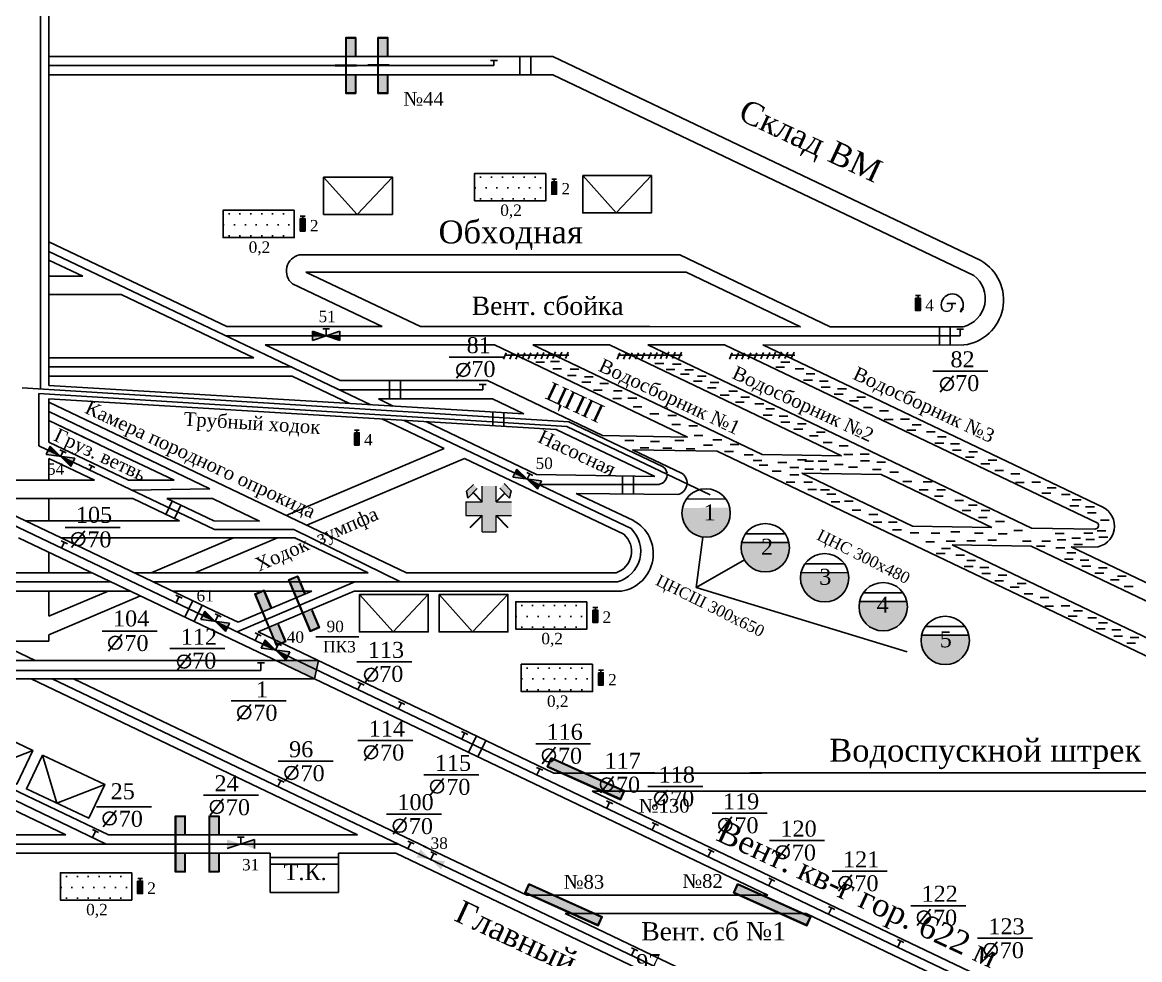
# Model space of a CAD drawing. Header units: millimetres. Extents: x -1215 to 366, y -475 to 396.
# Drawn here: x -432.4 to -187.9, y -257.7 to -52.7 of the extents above; entities that cross this region are included whole.
import ezdxf

# ---------------------------------------------------------------- set-up
doc = ezdxf.new("R2010")
doc.units = ezdxf.units.MM
for name, color, linetype in [('Двери', 7, 'Continuous'), ('Заслоны', 7, 'Continuous'), ('Номера перемычек', 7, 'Continuous'), ('Перемычки', 7, 'Continuous'), ('Пожарные арки', 7, 'Continuous'), ('Пп краны', 1, 'Continuous'), ('Пункты ВГК', 7, 'Continuous'), ('Трубопровод', 1, 'Continuous')]:
    doc.layers.add(name, color=color, linetype=linetype)
doc.styles.get("Standard").update_dxf_attribs({"font": 'TIMES.TTF', "height": 10})

msp = doc.modelspace()

# ---------------------------------------------------------------- hatches: boundary and pattern name
for points in [[(-367.56, -192.29), (-376.85, -192.29), (-368.46, -196.29)], [(-401.26, -232.31), (-401.26, -232.46), (-398.94, -232.46), (-398.94, -232.31)], [(-396.58, -232.46), (-396.58, -232.31), (-398.84, -232.31), (-398.84, -232.46)], [(-393.85, -232.31), (-393.85, -232.46), (-391.53, -232.46), (-391.53, -232.31)], [(-389.17, -232.46), (-389.17, -232.31), (-391.43, -232.31), (-391.43, -232.46)]]:
    msp.add_hatch(color=256).paths.add_polyline_path(points)
at = {"layer": 'Двери'}
h = msp.add_hatch(color=256, dxfattribs=at)
h.paths.add_polyline_path([(-359.41, -60.15), (-359.41, -56.05), (-361.61, -56.05), (-361.61, -60.15), (-361.51, -60.15), (-361.51, -56.15), (-359.51, -56.15), (-359.51, -60.15)])
h.paths.add_polyline_path([(-361.51, -64.15), (-361.51, -60.15), (-361.61, -60.15), (-361.61, -64.15)])
h.paths.add_polyline_path([(-359.41, -68.25), (-359.41, -64.15), (-359.51, -64.15), (-359.51, -68.15), (-361.51, -68.15), (-361.51, -64.15), (-361.61, -64.15), (-361.61, -68.25)])
h = msp.add_hatch(color=3, dxfattribs=at)
h.paths.add_polyline_path([(-359.51, -56.15), (-361.51, -56.15), (-361.51, -60.15), (-359.51, -60.15)])
h.paths.add_polyline_path([(-361.51, -68.15), (-359.51, -68.15), (-359.51, -64.15), (-361.51, -64.15)])
h = msp.add_hatch(color=256, dxfattribs=at)
h.paths.add_polyline_path([(-352.39, -60.15), (-352.39, -56.05), (-354.59, -56.05), (-354.59, -60.15), (-354.49, -60.15), (-354.49, -56.15), (-352.49, -56.15), (-352.49, -60.15)])
h.paths.add_polyline_path([(-354.49, -64.15), (-354.49, -60.15), (-354.59, -60.15), (-354.59, -64.15)])
h.paths.add_polyline_path([(-352.39, -68.25), (-352.39, -64.15), (-352.49, -64.15), (-352.49, -68.15), (-354.49, -68.15), (-354.49, -64.15), (-354.59, -64.15), (-354.59, -68.25)])
h = msp.add_hatch(color=3, dxfattribs=at)
h.paths.add_polyline_path([(-352.49, -56.15), (-354.49, -56.15), (-354.49, -60.15), (-352.49, -60.15)])
h.paths.add_polyline_path([(-354.49, -68.15), (-352.49, -68.15), (-352.49, -64.15), (-354.49, -64.15)])
h = msp.add_hatch(color=256, dxfattribs=at)
h.paths.add_polyline_path([(-370.52, -177.57), (-372.1, -173.79), (-374.13, -174.64), (-372.54, -178.42), (-372.45, -178.38), (-374, -174.69), (-372.16, -173.92), (-370.61, -177.61)])
h.paths.add_polyline_path([(-370.9, -182.07), (-372.45, -178.38), (-372.54, -178.42), (-371, -182.11)])
h.paths.add_polyline_path([(-367.38, -185.04), (-368.97, -181.26), (-369.06, -181.29), (-367.51, -184.98), (-369.35, -185.76), (-370.9, -182.07), (-371, -182.11), (-369.41, -185.89)])
h = msp.add_hatch(color=3, dxfattribs=at)
h.paths.add_polyline_path([(-372.16, -173.92), (-374, -174.69), (-372.45, -178.38), (-370.61, -177.61)])
h.paths.add_polyline_path([(-369.35, -185.76), (-367.51, -184.98), (-369.06, -181.29), (-370.9, -182.07)])
h = msp.add_hatch(color=256, dxfattribs=at)
h.paths.add_polyline_path([(-377.89, -180.67), (-379.48, -176.89), (-381.51, -177.74), (-379.92, -181.52), (-379.83, -181.48), (-381.38, -177.79), (-379.53, -177.02), (-377.98, -180.71)])
h.paths.add_polyline_path([(-378.28, -185.17), (-379.83, -181.48), (-379.92, -181.52), (-378.37, -185.21)])
h.paths.add_polyline_path([(-374.75, -188.13), (-376.34, -184.35), (-376.43, -184.39), (-374.89, -188.08), (-376.73, -188.86), (-378.28, -185.17), (-378.37, -185.21), (-376.78, -188.99)])
h = msp.add_hatch(color=3, dxfattribs=at)
h.paths.add_polyline_path([(-379.53, -177.02), (-381.38, -177.79), (-379.83, -181.48), (-377.98, -180.71)])
h.paths.add_polyline_path([(-376.73, -188.86), (-374.89, -188.08), (-376.43, -184.39), (-378.28, -185.17)])
h = msp.add_hatch(color=256, dxfattribs=at)
h.paths.add_polyline_path([(-396.72, -230.38), (-396.72, -226.28), (-398.92, -226.28), (-398.92, -230.38), (-398.82, -230.38), (-398.82, -226.38), (-396.82, -226.38), (-396.82, -230.38)])
h.paths.add_polyline_path([(-398.82, -234.38), (-398.82, -230.38), (-398.92, -230.38), (-398.92, -234.38)])
h.paths.add_polyline_path([(-396.72, -238.48), (-396.72, -234.38), (-396.82, -234.38), (-396.82, -238.38), (-398.82, -238.38), (-398.82, -234.38), (-398.92, -234.38), (-398.92, -238.48)])
h = msp.add_hatch(color=3, dxfattribs=at)
h.paths.add_polyline_path([(-396.82, -226.38), (-398.82, -226.38), (-398.82, -230.38), (-396.82, -230.38)])
h.paths.add_polyline_path([(-398.82, -238.38), (-396.82, -238.38), (-396.82, -234.38), (-398.82, -234.38)])
h = msp.add_hatch(color=256, dxfattribs=at)
h.paths.add_polyline_path([(-389.31, -230.38), (-389.31, -226.28), (-391.51, -226.28), (-391.51, -230.38), (-391.41, -230.38), (-391.41, -226.38), (-389.41, -226.38), (-389.41, -230.38)])
h.paths.add_polyline_path([(-391.41, -234.38), (-391.41, -230.38), (-391.51, -230.38), (-391.51, -234.38)])
h.paths.add_polyline_path([(-389.31, -238.48), (-389.31, -234.38), (-389.41, -234.38), (-389.41, -238.38), (-391.41, -238.38), (-391.41, -234.38), (-391.51, -234.38), (-391.51, -238.48)])
h = msp.add_hatch(color=3, dxfattribs=at)
h.paths.add_polyline_path([(-389.41, -226.38), (-391.41, -226.38), (-391.41, -230.38), (-389.41, -230.38)])
h.paths.add_polyline_path([(-391.41, -238.38), (-389.41, -238.38), (-389.41, -234.38), (-391.41, -234.38)])
at = {"layer": 'Перемычки'}
h = msp.add_hatch(color=256, dxfattribs=at)
h.paths.add_polyline_path([(-316.65, -213.54), (-317.54, -215.5), (-301.48, -222.71), (-300.6, -220.75)])
h.paths.add_polyline_path([(-300.77, -220.81), (-301.54, -222.54), (-317.37, -215.43), (-316.59, -213.7)], flags=16)
for points in [[(-316.59, -213.7), (-317.37, -215.43), (-301.54, -222.54), (-300.77, -220.81)], [(-321.5, -241.24), (-322.28, -242.97), (-306.45, -250.08), (-305.68, -248.35)], [(-275.84, -241.24), (-276.61, -242.97), (-260.79, -250.08), (-260.01, -248.35)]]:
    msp.add_hatch(color=3, dxfattribs=at).paths.add_polyline_path(points)
h = msp.add_hatch(color=256, dxfattribs=at)
h.paths.add_polyline_path([(-321.56, -241.08), (-322.44, -243.04), (-306.39, -250.25), (-305.51, -248.29)])
h.paths.add_polyline_path([(-305.68, -248.35), (-306.45, -250.08), (-322.28, -242.97), (-321.5, -241.24)], flags=16)
h = msp.add_hatch(color=256, dxfattribs=at)
h.paths.add_polyline_path([(-275.9, -241.08), (-276.78, -243.04), (-260.73, -250.25), (-259.85, -248.29)])
h.paths.add_polyline_path([(-260.01, -248.35), (-260.79, -250.08), (-276.61, -242.97), (-275.84, -241.24)], flags=16)
at = {"layer": 'Пп краны'}
h = msp.add_hatch(color=256, dxfattribs=at)
h.paths.add_polyline_path([(-362.9, -121.26), (-362.9, -120.26), (-365.9, -121.26)])
h.paths.add_polyline_path([(-362.9, -122.26), (-362.9, -121.26), (-365.9, -121.26)])
h.paths.add_polyline_path([(-368.9, -121.26), (-368.9, -122.26), (-365.9, -121.26)])
h.paths.add_polyline_path([(-365.9, -121.26), (-368.9, -120.26), (-368.9, -121.26)])
for points in [[(-368.9, -120.26), (-368.9, -121.26), (-365.9, -121.26)], [(-365.9, -121.26), (-362.9, -122.26), (-362.9, -121.26)], [(-424, -147.61), (-426.26, -145.4), (-426.7, -146.3)], [(-421.73, -149.82), (-421.3, -148.92), (-424, -147.61)], [(-321.94, -152.59), (-324.2, -150.38), (-324.64, -151.28)], [(-319.67, -154.8), (-319.24, -153.9), (-321.94, -152.59)], [(-390.2, -183.69), (-392.47, -181.48), (-392.9, -182.38)], [(-387.94, -185.9), (-387.5, -185), (-390.2, -183.69)], [(-377.01, -189.98), (-379.28, -187.77), (-379.71, -188.67)], [(-374.75, -192.19), (-374.31, -191.29), (-377.01, -189.98)]]:
    msp.add_hatch(color=256, dxfattribs=at).paths.add_polyline_path(points)
h = msp.add_hatch(color=256, dxfattribs=at)
h.paths.add_polyline_path([(-426.7, -146.3), (-427.13, -147.2), (-424, -147.61)])
h.paths.add_polyline_path([(-426.26, -145.4), (-426.7, -146.3), (-424, -147.61)])
h.paths.add_polyline_path([(-421.3, -148.92), (-420.86, -148.02), (-424, -147.61)])
h.paths.add_polyline_path([(-424, -147.61), (-421.73, -149.82), (-421.3, -148.92)])
h = msp.add_hatch(color=256, dxfattribs=at)
h.paths.add_polyline_path([(-324.64, -151.28), (-325.07, -152.18), (-321.94, -152.59)])
h.paths.add_polyline_path([(-324.2, -150.38), (-324.64, -151.28), (-321.94, -152.59)])
h.paths.add_polyline_path([(-319.24, -153.9), (-318.8, -153), (-321.94, -152.59)])
h.paths.add_polyline_path([(-321.94, -152.59), (-319.67, -154.8), (-319.24, -153.9)])
h = msp.add_hatch(color=256, dxfattribs=at)
h.paths.add_polyline_path([(-392.9, -182.38), (-393.34, -183.28), (-390.2, -183.69)])
h.paths.add_polyline_path([(-392.47, -181.48), (-392.9, -182.38), (-390.2, -183.69)])
h.paths.add_polyline_path([(-387.5, -185), (-387.07, -184.1), (-390.2, -183.69)])
h.paths.add_polyline_path([(-390.2, -183.69), (-387.94, -185.9), (-387.5, -185)])
h = msp.add_hatch(color=256, dxfattribs=at)
h.paths.add_polyline_path([(-379.71, -188.67), (-380.15, -189.57), (-377.01, -189.98)])
h.paths.add_polyline_path([(-379.28, -187.77), (-379.71, -188.67), (-377.01, -189.98)])
h.paths.add_polyline_path([(-374.31, -191.29), (-373.88, -190.39), (-377.01, -189.98)])
h.paths.add_polyline_path([(-377.01, -189.98), (-374.75, -192.19), (-374.31, -191.29)])
h = msp.add_hatch(color=256, dxfattribs=at)
h.paths.add_polyline_path([(-381.56, -232.4), (-381.56, -231.4), (-384.56, -232.4)])
h.paths.add_polyline_path([(-381.56, -233.4), (-381.56, -232.4), (-384.56, -232.4)])
h.paths.add_polyline_path([(-387.56, -232.4), (-387.56, -233.4), (-384.56, -232.4)])
h.paths.add_polyline_path([(-384.56, -232.4), (-387.56, -231.4), (-387.56, -232.4)])
h = msp.add_hatch(color=256, dxfattribs=at)
h.paths.add_polyline_path([(-345.73, -234.44), (-346.16, -235.34), (-343.02, -235.75)])
h.paths.add_polyline_path([(-345.29, -233.54), (-345.73, -234.44), (-343.02, -235.75)])
h.paths.add_polyline_path([(-340.32, -237.06), (-339.89, -236.16), (-343.02, -235.75)])
h.paths.add_polyline_path([(-343.02, -235.75), (-340.76, -237.96), (-340.32, -237.06)])
at = {"layer": 'Пункты ВГК'}
h = msp.add_hatch(color=256, dxfattribs=at)
h.paths.add_polyline_path([(-326.96, -153.58), (-327.94, -154.56), (-325.77, -156.73), (-325.41, -155.12)])
h.paths.add_polyline_path([(-332.84, -154.63), (-333.7, -153.77), (-335.21, -155.23), (-334.94, -156.73)])
msp.add_hatch(color=1, dxfattribs=at).paths.add_polyline_path([(-328.7, -157.52), (-328.7, -154.13), (-331.76, -154.13), (-331.76, -157.52), (-335.35, -157.52), (-335.35, -160.58), (-331.76, -160.58), (-331.76, -164.13), (-328.7, -164.13), (-328.7, -160.58), (-325.35, -160.58), (-325.35, -157.52)])
at = {"layer": 'Трубопровод'}
h = msp.add_hatch(dxfattribs=at)
h.set_pattern_fill('DOTS', color=256, scale=1.5, style=0)
h.set_pattern_definition([(0, (725.1707, 313.503), (1.190625, 2.38125), [0, -2.38125])])
h.paths.add_polyline_path([(-317.84, -91.7), (-317.84, -85.72), (-333.42, -85.72), (-333.42, -91.7)])
for color, points in [(1, [(-315.48, -87.56), (-316.54, -87.56), (-316.54, -90.28), (-315.48, -90.28)]), (1, [(-370.51, -95.62), (-371.58, -95.62), (-371.58, -98.34), (-370.51, -98.34)]), (1, [(-235.89, -113.02), (-236.95, -113.02), (-236.95, -115.74), (-235.89, -115.74)]), (1, [(-358.66, -142.44), (-359.72, -142.44), (-359.72, -145.16), (-358.66, -145.16)]), (256, [(-277.5, -160, 0.054785), (-277.63, -158.85), (-287.96, -158.88, 0.053436), (-288.08, -160, 1)]), (256, [(-264.54, -167.59, 0.054785), (-264.66, -166.44), (-275, -166.47, 0.053436), (-275.12, -167.59, 1)]), (256, [(-251.56, -174.17, 0.054785), (-251.68, -173.02), (-262.02, -173.05, 0.053436), (-262.14, -174.17, 1)]), (256, [(-238.75, -180.49, 0.054785), (-238.88, -179.34), (-249.21, -179.37, 0.053436), (-249.33, -180.49, 1)]), (1, [(-306.48, -181.23), (-307.54, -181.23), (-307.54, -183.95), (-306.48, -183.95)]), (256, [(-235.64, -186.74, 0.053436), (-235.76, -187.86, 1), (-225.18, -187.86, 0.054785), (-225.31, -186.71)]), (1, [(-305.27, -194.92), (-306.33, -194.92), (-306.33, -197.64), (-305.27, -197.64)]), (1, [(-406.08, -240.49), (-407.14, -240.49), (-407.14, -243.21), (-406.08, -243.21)])]:
    msp.add_hatch(color=color, dxfattribs=at).paths.add_polyline_path(points)
h = msp.add_hatch(dxfattribs=at)
h.set_pattern_fill('DOTS', color=256, scale=1.5, style=0)
h.set_pattern_definition([(0, (670.1336, 305.438), (1.190625, 2.38125), [0, -2.38125])])
h.paths.add_polyline_path([(-372.88, -99.76), (-372.88, -93.79), (-388.46, -93.79), (-388.46, -99.76)])
h = msp.add_hatch(dxfattribs=at)
h.set_pattern_fill('DOTS', color=256, scale=1.5, style=0)
h.set_pattern_definition([(0, (734.1662, 219.832), (1.190625, 2.38125), [0, -2.38125])])
h.paths.add_polyline_path([(-308.84, -185.37), (-308.84, -179.39), (-324.43, -179.39), (-324.43, -185.37)])
h = msp.add_hatch(dxfattribs=at)
h.set_pattern_fill('DOTS', color=256, scale=1.5, style=0)
h.set_pattern_definition([(0, (735.3821, 206.1404), (1.190625, 2.38125), [0, -2.38125])])
h.paths.add_polyline_path([(-307.63, -199.06), (-307.63, -193.09), (-323.21, -193.09), (-323.21, -199.06)])
h = msp.add_hatch(dxfattribs=at)
h.set_pattern_fill('DOTS', color=256, scale=1.5, style=0)
h.set_pattern_definition([(0, (634.5687, 160.5702), (1.190625, 2.38125), [0, -2.38125])])
h.paths.add_polyline_path([(-408.44, -244.63), (-408.44, -238.66), (-424.03, -238.66), (-424.03, -244.63)])

# ---------------------------------------------------------------- linework, layer by layer
for p, q in [((-426.56, 76.89), (-426.56, -132.09)), ((-426.56, -60.15), (-316.3, -60.15)), ((-316.3, -60.15), (-222.69, -104.8)), ((-426.56, -64.15), (-316.3, -64.15)), ((-316.3, -64.15), (-224.24, -108.06)), ((-426.56, -100.68), (-387.64, -119.24)), ((-426.56, -104.68), (-419.16, -108.21)), ((-371.77, -103.56), (-288.55, -103.57)), ((-288.55, -103.57), (-255.65, -119.26)), ((-370.32, -107.3), (-287.15, -107.31)), ((-370.32, -107.3), (-345.27, -119.24)), ((-287.15, -107.31), (-262.1, -119.26)), ((-426.56, -108.2), (-419.16, -108.21)), ((-373.3, -109.88), (-353.66, -119.24)), ((-426.56, -112.2), (-410.77, -112.21)), ((-410.77, -112.21), (-381.71, -126.07)), ((-387.64, -119.24), (-376.74, -119.24)), ((-387.64, -119.24), (-353.66, -119.24)), ((-345.27, -119.24), (-262.1, -119.26)), ((-345.27, -119.24), (-295.08, -119.25)), ((-255.65, -119.26), (-226.51, -119.26)), ((-379.25, -123.24), (-329.09, -123.25)), ((-379.25, -123.24), (-366.6, -123.24)), ((-379.25, -123.24), (-362.87, -131.05)), ((-333.05, -123.25), (-329.09, -123.25)), ((-329.09, -123.25), (-286.88, -143.38)), ((-320.7, -123.25), (-270.49, -147.2)), ((-320.7, -123.25), (-303.93, -123.25)), ((-303.93, -123.25), (-253.14, -147.47)), ((-295.54, -123.25), (-227.14, -155.87)), ((-295.54, -123.25), (-278.76, -123.25)), ((-278.76, -123.25), (-197.09, -162.2)), ((-270.37, -123.25), (-195.96, -158.74)), ((-270.37, -123.25), (-226.42, -123.26)), ((-426.56, -126.07), (-381.71, -126.07)), ((-326.49, -124.94), (-327.1, -126.33)), ((-312.82, -125.47), (-326.91, -125.48)), ((-325.1, -124.94), (-325.71, -126.33)), ((-323.83, -124.94), (-324.43, -126.33)), ((-322.43, -124.94), (-323.04, -126.33)), ((-321.09, -124.95), (-321.7, -126.35)), ((-319.62, -124.88), (-320.23, -126.28)), ((-320.06, -126.98), (-318.14, -126.98)), ((-318.28, -124.9), (-318.89, -126.3)), ((-317, -124.86), (-317.61, -126.25)), ((-316.8, -126.85), (-314.88, -126.85)), ((-315.73, -124.79), (-316.34, -126.18)), ((-314.35, -124.8), (-314.96, -126.2)), ((-312.96, -124.8), (-313.57, -126.2)), ((-301.66, -124.94), (-302.27, -126.33)), ((-287.99, -125.47), (-302.08, -125.48)), ((-300.26, -124.94), (-300.87, -126.33)), ((-298.99, -124.94), (-299.6, -126.33)), ((-297.6, -124.94), (-298.21, -126.33)), ((-296.26, -124.95), (-296.87, -126.35)), ((-294.79, -124.88), (-295.4, -126.28)), ((-293.45, -124.9), (-294.06, -126.3)), ((-292.17, -124.86), (-292.78, -126.25)), ((-290.9, -124.79), (-291.51, -126.18)), ((-289.52, -124.8), (-290.13, -126.2)), ((-288.13, -124.8), (-288.74, -126.2)), ((-277.06, -124.94), (-277.67, -126.33)), ((-263.39, -125.47), (-277.48, -125.48)), ((-275.67, -124.94), (-276.27, -126.33)), ((-274.39, -124.94), (-275, -126.33)), ((-273, -124.94), (-273.61, -126.33)), ((-271.66, -124.95), (-272.27, -126.35)), ((-270.19, -124.88), (-270.8, -126.28)), ((-268.85, -124.9), (-269.46, -126.3)), ((-267.57, -124.86), (-268.18, -126.25)), ((-266.3, -124.79), (-266.91, -126.18)), ((-266.4, -126.99), (-264.47, -126.99)), ((-264.92, -124.8), (-265.53, -126.2)), ((-263.53, -124.8), (-264.14, -126.2)), ((-316.32, -128.44), (-314.39, -128.44)), ((-312.51, -128.58), (-310.59, -128.58)), ((-293.99, -127.28), (-292.06, -127.28)), ((-291.55, -128.59), (-289.62, -128.59)), ((-290.14, -127.48), (-288.21, -127.48)), ((-287.44, -128.7), (-285.51, -128.7)), ((-267.55, -128.13), (-265.62, -128.13)), ((-263.29, -128.47), (-261.37, -128.47)), ((-426.56, -130.07), (-373.32, -130.07)), ((-373.32, -130.07), (-360.8, -136.04)), ((-362.87, -131.05), (-330.63, -131.05)), ((-330.63, -131.05), (-305.41, -143.08)), ((-313.12, -129.93), (-311.2, -129.93)), ((-309.95, -131.42), (-308.02, -131.42)), ((-309.41, -130.2), (-307.48, -130.2)), ((-306.03, -131.69), (-304.1, -131.69)), ((-288.38, -129.64), (-286.46, -129.64)), ((-285.55, -131.19), (-283.62, -131.19)), ((-284.67, -130.05), (-282.74, -130.05)), ((-281.9, -131.46), (-279.97, -131.46)), ((-261.45, -130.94), (-259.52, -130.94)), ((-260.91, -129.59), (-258.98, -129.59)), ((-258, -131.14), (-256.07, -131.14)), ((-426.56, -132.09), (-322.64, -138.33)), ((-307.45, -133.11), (-305.52, -133.11)), ((-303.06, -133.31), (-301.13, -133.31)), ((-282.51, -132.61), (-280.58, -132.61)), ((-279.67, -134.23), (-277.74, -134.23)), ((-277.84, -133.35), (-275.92, -133.35)), ((-257.6, -132.49), (-255.67, -132.49)), ((-254.76, -134.04), (-252.83, -134.04)), ((-254.02, -132.83), (-252.09, -132.83)), ((-426.56, -135.05), (-315.55, -141.71)), ((-426.56, -135.05), (-426.56, -144.53)), ((-426.56, -135.77), (-348.34, -173.07)), ((-354.48, -135.05), (-351.21, -136.61)), ((-354.48, -135.05), (-329.5, -135.05)), ((-329.5, -135.05), (-322.64, -138.33)), ((-303.19, -134.93), (-301.27, -134.93)), ((-299.88, -134.86), (-297.96, -134.86)), ((-298.73, -136.75), (-296.81, -136.75)), ((-276.36, -135.78), (-274.43, -135.78)), ((-275.21, -134.64), (-273.28, -134.64)), ((-272.1, -136.12), (-270.18, -136.12)), ((-251.38, -135.46), (-249.45, -135.46)), ((-249.83, -134.65), (-247.9, -134.65)), ((-295.08, -138.31), (-293.15, -138.31)), ((-291.16, -138.71), (-289.23, -138.71)), ((-270.26, -138.59), (-268.33, -138.59)), ((-269.71, -137.24), (-267.79, -137.24)), ((-266.81, -138.79), (-264.88, -138.79)), ((-248.34, -136.94), (-246.41, -136.94)), ((-244.83, -137.69), (-242.9, -137.69)), ((-426.56, -139.77), (-413.93, -145.79)), ((-426.56, -139.77), (-415.45, -145.07)), ((-353.72, -139.42), (-340.11, -145.91)), ((-344.13, -139.99), (-319.85, -151.57)), ((-315.55, -141.71), (-294.01, -151.98)), ((-290.28, -140.67), (-288.35, -140.67)), ((-286.56, -140.94), (-284.64, -140.94)), ((-266.4, -140.14), (-264.48, -140.14)), ((-263.57, -141.69), (-261.64, -141.69)), ((-262.82, -140.48), (-260.9, -140.48)), ((-243.81, -139.58), (-241.89, -139.58)), ((-240.23, -139.51), (-238.31, -139.51)), ((-237.68, -140.75), (-235.75, -140.75)), ((-305.41, -143.08), (-286.88, -143.38)), ((-300.55, -144.11), (-298.62, -144.11)), ((-289.6, -144.11), (-287.68, -144.11)), ((-285.42, -143.03), (-283.49, -143.03)), ((-281.29, -143.98), (-279.37, -143.98)), ((-260.19, -143.11), (-258.26, -143.11)), ((-258.64, -142.3), (-256.71, -142.3)), ((-238.83, -141.89), (-236.9, -141.89)), ((-234.57, -142.23), (-232.64, -142.23)), ((-232.18, -143.35), (-230.26, -143.35)), ((-426.56, -144.53), (-409.14, -152.84)), ((-413.93, -145.79), (-399.14, -152.84)), ((-374.62, -160.54), (-340.11, -145.91)), ((-298.9, -146.19), (-288.05, -151.37)), ((-298.9, -146.19), (-280.37, -146.48)), ((-297.24, -145.73), (-295.31, -145.73)), ((-294.94, -144.38), (-293.01, -144.38)), ((-292.24, -145.8), (-290.31, -145.8)), ((-287.17, -145.94), (-285.25, -145.94)), ((-283.32, -145.19), (-281.39, -145.19)), ((-280.37, -146.48), (-132.82, -216.86)), ((-278.73, -146.54), (-276.8, -146.54)), ((-277.51, -144.99), (-275.59, -144.99)), ((-257.15, -144.59), (-255.22, -144.59)), ((-253.64, -145.34), (-251.71, -145.34)), ((-232.72, -144.7), (-230.8, -144.7)), ((-229.28, -144.9), (-227.35, -144.9)), ((-228.87, -146.25), (-226.95, -146.25)), ((-225.29, -146.59), (-223.37, -146.59)), ((-426.56, -148.1), (-416.61, -152.84)), ((-426.56, -148.1), (-426.56, -152.49)), ((-370.11, -162.69), (-335.6, -148.06)), ((-335.6, -148.06), (-300.78, -164.66)), ((-274.44, -147.29), (-272.52, -147.29)), ((-272.48, -148.51), (-270.56, -148.51)), ((-270.49, -147.2), (-253.14, -147.47)), ((-267.08, -148.98), (-265.15, -148.98)), ((-262.76, -148.37), (-260.83, -148.37)), ((-261.2, -148.65), (-259.28, -148.65)), ((-258.3, -148.65), (-256.37, -148.65)), ((-252.62, -147.23), (-250.7, -147.23)), ((-249.04, -147.16), (-247.12, -147.16)), ((-248.98, -148.58), (-247.05, -148.58)), ((-245.46, -148.91), (-243.54, -148.91)), ((-226.04, -147.8), (-224.11, -147.8)), ((-221.1, -148.41), (-219.18, -148.41)), ((-271.2, -149.52), (-269.27, -149.52)), ((-268.3, -150.87), (-266.37, -150.87)), ((-264.45, -150.06), (-262.52, -150.06)), ((-261.84, -151.32), (-244.49, -151.6)), ((-261.84, -151.32), (-237.63, -162.87)), ((-261.2, -150.4), (-259.28, -150.4)), ((-257.83, -150.47), (-255.9, -150.47)), ((-254.72, -149.39), (-252.79, -149.39)), ((-251.61, -149.99), (-249.68, -149.99)), ((-246.41, -150.47), (-244.48, -150.47)), ((-242.61, -151.08), (-240.68, -151.08)), ((-222.66, -149.22), (-220.73, -149.22)), ((-219.62, -150.7), (-217.69, -150.7)), ((-216.11, -151.45), (-214.18, -151.45)), ((-450.28, -152.84), (-416.61, -152.84)), ((-450.28, -152.84), (-423.91, -165.42)), ((-426.56, -152.49), (-426.56, -152.84)), ((-409.14, -152.84), (-399.14, -152.84)), ((-319.85, -151.57), (-294.01, -151.98)), ((-265.27, -153.29), (-263.34, -153.29)), ((-264.45, -151.68), (-262.52, -151.68)), ((-261.42, -153.29), (-259.49, -153.29)), ((-244.49, -151.6), (-220.28, -163.14)), ((-239.72, -153.12), (-237.79, -153.12)), ((-235.29, -153.21), (-233.36, -153.21)), ((-215.09, -153.34), (-213.17, -153.34)), ((-211.51, -153.27), (-209.59, -153.27)), ((-311.18, -155.7), (-289.04, -155.96)), ((-311.18, -155.7), (-298.7, -161.66)), ((-260.53, -154.83), (-258.6, -154.83)), ((-257.74, -154.95), (-255.81, -154.95)), ((-256.34, -155.89), (-254.41, -155.89)), ((-236.14, -154.91), (-234.21, -154.91)), ((-232.82, -156.35), (-230.89, -156.35)), ((-232.31, -154.91), (-230.38, -154.91)), ((-227.14, -155.87), (-211.6, -163.28)), ((-209.3, -155.64), (-207.38, -155.64)), ((-208.15, -154.49), (-206.23, -154.49)), ((-205.05, -155.98), (-203.12, -155.98)), ((-441.89, -156.84), (-408.23, -156.84)), ((-426.56, -156.84), (-426.56, -161.74)), ((-408.23, -156.84), (-397.95, -161.74)), ((-400.76, -156.84), (-390.48, -161.74)), ((-400.76, -156.84), (-390.75, -156.84)), ((-390.75, -156.84), (-386.09, -159.07)), ((-255.42, -157.57), (-253.49, -157.57)), ((-252.52, -157.42), (-250.59, -157.42)), ((-228.39, -157.29), (-226.47, -157.29)), ((-225.41, -158.31), (-223.49, -158.31)), ((-203.2, -158.44), (-201.27, -158.44)), ((-202.66, -157.09), (-200.73, -157.09)), ((-199.75, -158.64), (-197.83, -158.64)), ((-386.09, -159.07), (-380.48, -161.75)), ((-250.84, -159.4), (-248.91, -159.4)), ((-247.17, -160.32), (-245.24, -160.32)), ((-226.78, -159.42), (-224.85, -159.42)), ((-223.2, -160.95), (-221.28, -160.95)), ((-222.61, -159.42), (-220.68, -159.42)), ((-199.35, -159.99), (-197.42, -159.99)), ((-431.62, -161.74), (-397.95, -161.74)), ((-390.48, -161.74), (-380.48, -161.75)), ((-246.25, -162), (-244.32, -162)), ((-242.89, -162), (-240.96, -162)), ((-241.97, -163.68), (-240.04, -163.68)), ((-237.63, -162.87), (-220.28, -163.14)), ((-219.46, -161.88), (-217.53, -161.88)), ((-211.6, -163.28), (-197.71, -163.5)), ((-196.51, -161.55), (-194.59, -161.55)), ((-433.2, -165.42), (-368.46, -196.29)), ((-423.91, -165.42), (-390.47, -181.37)), ((-423.91, -165.42), (-372.77, -165.42)), ((-404.18, -173.07), (-386.14, -165.42)), ((-394.6, -173.07), (-376.56, -165.42)), ((-372.77, -165.42), (-356.73, -173.07)), ((-238.17, -164.34), (-236.25, -164.34)), ((-233.57, -164.4), (-231.65, -164.4)), ((-230.23, -166.13), (-228.3, -166.13)), ((-229.21, -164.1), (-227.29, -164.1)), ((-225.75, -166.07), (-223.82, -166.07)), ((-224.07, -164.4), (-222.15, -164.4)), ((-221.16, -165.94), (-219.23, -165.94)), ((-218.86, -164.52), (-216.93, -164.52)), ((-215.46, -163.84), (-213.53, -163.84)), ((-213.58, -166.14), (-211.66, -166.14)), ((-209.35, -166.13), (-207.43, -166.13)), ((-206.4, -164.48), (-204.47, -164.48)), ((-205.99, -165.83), (-204.07, -165.83)), ((-202.77, -165.53), (-200.84, -165.53)), ((-200.12, -164.42), (-198.2, -164.42)), ((-199.72, -165.77), (-197.79, -165.77)), ((-197.23, -163.93), (-195.31, -163.93)), ((-196.83, -165.28), (-194.9, -165.28)), ((-426.56, -168.58), (-426.56, -173.07)), ((-234.71, -166.31), (-232.78, -166.31)), ((-231.27, -167.75), (-229.34, -167.75)), ((-228.98, -166.99), (-211.63, -167.27)), ((-228.98, -166.99), (-124.43, -216.86)), ((-211.63, -167.27), (-107.65, -216.86)), ((-210.5, -167.28), (-208.58, -167.28)), ((-206.25, -167.62), (-204.32, -167.62)), ((-202.95, -167.41), (-197.76, -167.49)), ((-202.95, -167.41), (-99.27, -216.86)), ((-202.36, -166.88), (-200.44, -166.88)), ((-232.42, -168.89), (-230.49, -168.89)), ((-228.16, -169.23), (-226.24, -169.23)), ((-225.77, -170.35), (-223.85, -170.35)), ((-204.4, -170.08), (-202.47, -170.08)), ((-203.86, -168.73), (-201.93, -168.73)), ((-200.95, -170.28), (-199.03, -170.28)), ((-469.88, -173.06), (-417.16, -173.07)), ((-407.87, -173.07), (-356.73, -173.07)), ((-379.45, -173.07), (-379.45, -173.07)), ((-348.34, -173.07), (-302.48, -173.07)), ((-226.31, -171.7), (-224.39, -171.7)), ((-222.87, -171.9), (-220.94, -171.9)), ((-222.46, -173.25), (-220.54, -173.25)), ((-200.55, -171.63), (-198.62, -171.63)), ((-197.71, -173.19), (-195.78, -173.19)), ((-196.97, -171.97), (-195.04, -171.97)), ((-219.63, -174.8), (-217.7, -174.8)), ((-218.88, -173.59), (-216.96, -173.59)), ((-214.7, -175.41), (-212.77, -175.41)), ((-194.33, -174.6), (-192.41, -174.6)), ((-192.78, -173.79), (-190.85, -173.79)), ((-461.49, -177.06), (-408.78, -177.07)), ((-461.49, -177.06), (-429.56, -192.29)), ((-426.56, -177.07), (-426.56, -182.55)), ((-426.56, -182.55), (-413.62, -177.07)), ((-426.56, -186.62), (-406.54, -178.13)), ((-399.48, -177.07), (-390.47, -177.07)), ((-390.47, -177.07), (-369.03, -177.07)), ((-385.15, -183.9), (-369.03, -177.07)), ((-380.81, -185.97), (-359.81, -177.07)), ((-359.81, -177.07), (-301.31, -177.07)), ((-216.25, -176.22), (-214.32, -176.22)), ((-213.21, -177.7), (-211.28, -177.7)), ((-191.29, -176.09), (-189.37, -176.09)), ((-209.7, -178.45), (-207.77, -178.45)), ((-208.68, -180.34), (-206.76, -180.34)), ((-205.1, -180.27), (-203.18, -180.27)), ((-390.47, -181.37), (-385.15, -183.9)), ((-203.54, -182.56), (-201.62, -182.56)), ((-202.39, -181.41), (-200.47, -181.41)), ((-199.29, -182.9), (-197.36, -182.9)), ((-197.44, -185.36), (-195.51, -185.36)), ((-196.9, -184.01), (-194.97, -184.01)), ((-193.99, -185.57), (-192.07, -185.57)), ((-434.56, -188.04), (-426.56, -188.04)), ((-426.56, -186.62), (-426.56, -188.04)), ((-380.81, -185.97), (-343.8, -203.63)), ((-193.59, -186.92), (-191.66, -186.92)), ((-190.01, -187.25), (-188.08, -187.25)), ((-190.75, -188.47), (-188.83, -188.47)), ((-515.4, -192.29), (-367.56, -192.29)), ((-367.56, -192.29), (-368.46, -196.29)), ((-649.18, -196.29), (-368.46, -196.29)), ((-494.27, -196.29), (-422.84, -230.36)), ((-484.98, -196.29), (-413.54, -230.36)), ((-430.46, -196.29), (-359.03, -230.36)), ((-421.17, -196.29), (-343.9, -233.14)), ((-368.46, -196.29), (-269.3, -243.59)), ((-343.74, -203.65), (-316.06, -216.86)), ((-316.06, -216.86), (-270.67, -216.86)), ((-273.22, -216.82), (-132.82, -216.86)), ((-307.67, -220.86), (-98.29, -220.86)), ((-307.67, -220.86), (-160.19, -291.19)), ((-494.79, -230.36), (-422.84, -230.36)), ((-413.54, -230.36), (-359.03, -230.36)), ((-494.79, -234.36), (-407.15, -234.36)), ((-408.6, -234.36), (-385.38, -234.36)), ((-385.34, -234.36), (-378.14, -234.36)), ((-378.14, -242.96), (-378.14, -234.36)), ((-363.23, -234.36), (-363.23, -242.96)), ((-363.23, -234.36), (-350.64, -234.36)), ((-350.64, -234.36), (-194.2, -308.98)), ((-344.58, -232.82), (-322, -243.59)), ((-363.23, -242.96), (-378.14, -242.96)), ((-322, -243.59), (-269.3, -243.59)), ((-313.62, -247.59), (-260.91, -247.59)), ((-313.62, -247.59), (-257.42, -274.39)), ((-260.91, -247.59), (-204.71, -274.39))]:
    msp.add_line(p, q)
for centre, radius, start, end in [((-370.95, -107.1), 3.64, 102.9257, 229.8042), ((-227.62, -113.41), 9.92, 276.9744, 60.1655), ((-228.04, -113.12), 6.33, 284.0329, 53.0522), ((-289.5, -153.46), 2.55, 280.4086, 55.1796), ((-198.04, -162.87), 4.62, 273.3997, 65.6596), ((-302.57, -168.93), 8.24, 278.7768, 62.0091), ((-197.7, -162.71), 0.791, 269.0903, 39.9148), ((-304.04, -168.38), 4.95, 288.4962, 48.7743)]:
    msp.add_arc(centre, radius, start, end)
at = {"layer": 'Двери'}
for p, q in [((-363.93, -62.09), (-359.25, -62.09)), ((-363.93, -62.09), (-363.93, -62.23)), ((-363.93, -62.23), (-359.25, -62.23)), ((-359.25, -62.09), (-359.25, -62.23)), ((-356.79, -62.02), (-356.79, -62.17)), ((-356.79, -62.02), (-352.11, -62.02)), ((-356.78, -62.17), (-352.11, -62.17)), ((-352.11, -62.02), (-352.11, -62.17))]:
    msp.add_line(p, q, dxfattribs=at)
for points in [[(-359.41, -64.15), (-359.41, -68.25), (-361.61, -68.25), (-361.61, -56.05), (-359.41, -56.05), (-359.41, -60.15)], [(-359.51, -64.15), (-359.51, -68.15), (-361.51, -68.15), (-361.51, -56.15), (-359.51, -56.15), (-359.51, -60.15)], [(-352.39, -64.15), (-352.39, -68.25), (-354.59, -68.25), (-354.59, -56.05), (-352.39, -56.05), (-352.39, -60.15)], [(-352.49, -64.15), (-352.49, -68.15), (-354.49, -68.15), (-354.49, -56.15), (-352.49, -56.15), (-352.49, -60.15)], [(-368.97, -181.26), (-367.38, -185.04), (-369.41, -185.89), (-374.13, -174.64), (-372.1, -173.79), (-370.52, -177.57)], [(-369.06, -181.29), (-367.51, -184.98), (-369.35, -185.76), (-374, -174.69), (-372.16, -173.92), (-370.61, -177.61)], [(-376.34, -184.35), (-374.75, -188.13), (-376.78, -188.99), (-381.51, -177.74), (-379.48, -176.89), (-377.89, -180.67)], [(-376.43, -184.39), (-374.89, -188.08), (-376.73, -188.86), (-381.38, -177.79), (-379.53, -177.02), (-377.98, -180.71)], [(-396.72, -234.38), (-396.72, -238.48), (-398.92, -238.48), (-398.92, -226.28), (-396.72, -226.28), (-396.72, -230.38)], [(-396.82, -234.38), (-396.82, -238.38), (-398.82, -238.38), (-398.82, -226.38), (-396.82, -226.38), (-396.82, -230.38)], [(-389.31, -234.38), (-389.31, -238.48), (-391.51, -238.48), (-391.51, -226.28), (-389.31, -226.28), (-389.31, -230.38)], [(-389.41, -234.38), (-389.41, -238.38), (-391.41, -238.38), (-391.41, -226.38), (-389.41, -226.38), (-389.41, -230.38)]]:
    msp.add_lwpolyline(points, dxfattribs=at)
at = {"layer": 'Заслоны', "color": 7}
msp.add_line((-368.16, -187.1), (-358.76, -187.1), dxfattribs=at)
at = {"layer": 'Номера перемычек', "color": 7}
msp.add_line((-367.56, -192.29), (-368.46, -196.29), dxfattribs=at)
at = {"layer": 'Перемычки'}
for points in [[(-316.65, -213.54), (-300.6, -220.75), (-301.48, -222.71), (-317.54, -215.5)], [(-316.59, -213.7), (-300.77, -220.81), (-301.54, -222.54), (-317.37, -215.43)], [(-321.56, -241.08), (-305.51, -248.29), (-306.39, -250.25), (-322.44, -243.04)], [(-321.5, -241.24), (-305.68, -248.35), (-306.45, -250.08), (-322.28, -242.97)], [(-275.9, -241.08), (-259.85, -248.29), (-260.73, -250.25), (-276.78, -243.04)], [(-275.84, -241.24), (-260.01, -248.35), (-260.79, -250.08), (-276.61, -242.97)]]:
    msp.add_lwpolyline(points, close=True, dxfattribs=at)
at = {"layer": 'Пожарные арки', "color": 1}
for p, q in [((-323.5, -60.15), (-323.5, -64.15)), ((-321.14, -60.15), (-321.14, -64.15)), ((-231.73, -119.26), (-231.73, -123.26)), ((-229.36, -119.26), (-229.36, -123.26)), ((-352.01, -131.05), (-352.01, -135.05)), ((-349.62, -131.05), (-349.62, -135.05)), ((-329.42, -137.92), (-329.43, -140.87)), ((-327.04, -138.06), (-327.04, -141.02)), ((-301.06, -151.9), (-301.06, -155.9)), ((-298.67, -151.9), (-298.68, -155.9)), ((-399.57, -157.44), (-400.95, -160.34)), ((-397.73, -158.29), (-399.11, -161.19)), ((-395.09, -179.16), (-396.81, -182.77)), ((-393.03, -180.14), (-394.75, -183.75)), ((-333.04, -208.75), (-334.77, -212.36)), ((-330.99, -209.73), (-332.71, -213.35)), ((-378.07, -235.35), (-363.16, -235.35)), ((-378.07, -236.82), (-363.16, -236.82))]:
    msp.add_line(p, q, dxfattribs=at)
at = {"layer": 'Пп краны'}
for p, q in [((-329.94, -61.03), (-328.44, -61.03)), ((-329.19, -62.15), (-329.19, -61.03)), ((-366.65, -119.76), (-365.15, -119.76)), ((-365.9, -121.26), (-365.9, -119.76)), ((-368.9, -122.26), (-368.9, -120.26)), ((-368.9, -120.26), (-362.9, -122.26)), ((-362.9, -120.26), (-368.9, -122.26)), ((-362.9, -122.26), (-362.9, -120.26)), ((-227.96, -119.79), (-226.46, -119.79)), ((-227.21, -121.29), (-227.21, -119.79)), ((-332.4, -131.93), (-330.9, -131.93)), ((-331.65, -133.05), (-331.65, -131.93)), ((-426.26, -145.4), (-427.13, -147.2)), ((-421.73, -149.82), (-426.26, -145.4)), ((-422.81, -146.85), (-424.16, -146.2)), ((-423.46, -146.54), (-423.99, -147.64)), ((-427.13, -147.2), (-420.86, -148.02)), ((-420.86, -148.02), (-421.73, -149.82)), ((-416.49, -150.04), (-417.84, -149.38)), ((-417.16, -149.71), (-417.6, -150.62)), ((-324.2, -150.38), (-325.07, -152.18)), ((-319.67, -154.8), (-324.2, -150.38)), ((-320.67, -151.77), (-322.02, -151.11)), ((-321.36, -151.43), (-321.93, -152.62)), ((-325.07, -152.18), (-318.8, -153)), ((-318.8, -153), (-319.67, -154.8)), ((-422.52, -166.77), (-423.87, -166.11)), ((-423.22, -166.43), (-423.82, -167.68)), ((-397.42, -178.64), (-398.77, -177.98)), ((-398.11, -178.3), (-398.75, -179.63)), ((-392.47, -181.48), (-393.34, -183.28)), ((-393.34, -183.28), (-387.07, -184.1)), ((-387.94, -185.9), (-392.47, -181.48)), ((-388.85, -182.69), (-390.2, -182.03)), ((-389.54, -182.35), (-390.2, -183.72)), ((-387.07, -184.1), (-387.94, -185.9)), ((-380.11, -186.89), (-381.46, -186.24)), ((-380.8, -186.56), (-381.44, -187.89)), ((-379.28, -187.77), (-380.15, -189.57)), ((-374.75, -192.19), (-379.28, -187.77)), ((-380.15, -189.57), (-373.88, -190.39)), ((-375.66, -188.98), (-377.01, -188.32)), ((-376.35, -188.64), (-377.01, -190.01)), ((-373.88, -190.39), (-374.75, -192.19)), ((-380.92, -192.79), (-379.42, -192.79)), ((-380.17, -194.42), (-380.17, -192.79)), ((-357.6, -197.63), (-358.95, -196.97)), ((-358.29, -197.29), (-358.94, -198.62)), ((-348.72, -201.86), (-350.07, -201.21)), ((-349.41, -201.53), (-350.06, -202.85)), ((-334.91, -208.45), (-336.26, -207.79)), ((-335.6, -208.11), (-336.25, -209.44)), ((-318.5, -216.27), (-319.85, -215.62)), ((-319.19, -215.94), (-319.84, -217.27)), ((-375.1, -218.85), (-376.45, -218.19)), ((-375.8, -218.51), (-376.44, -219.84)), ((-303.19, -223.58), (-304.54, -222.92)), ((-303.88, -223.24), (-304.52, -224.57)), ((-417.05, -230.94), (-416.37, -229.57)), ((-417.04, -229.24), (-415.7, -229.9)), ((-293.22, -228.33), (-294.57, -227.68)), ((-293.92, -227.99), (-294.56, -229.32)), ((-381.56, -231.4), (-387.56, -233.4)), ((-385.31, -230.9), (-383.81, -230.9)), ((-384.56, -232.4), (-384.56, -230.9)), ((-381.56, -233.4), (-381.56, -231.4)), ((-347.36, -232.05), (-348.03, -233.42)), ((-346.67, -232.38), (-348.02, -231.73)), ((-341.67, -234.75), (-343.02, -234.09)), ((-342.36, -234.41), (-343.02, -235.78)), ((-281.01, -234.15), (-282.36, -233.5)), ((-281.7, -233.82), (-282.35, -235.15)), ((-267.71, -240.5), (-269.06, -239.84)), ((-268.41, -240.16), (-269.05, -241.49)), ((-254.65, -246.72), (-256, -246.07)), ((-255.35, -246.39), (-255.99, -247.72)), ((-239.53, -253.94), (-240.88, -253.29)), ((-240.22, -253.6), (-240.86, -254.93)), ((-297.74, -255.74), (-299.09, -255.09)), ((-298.43, -255.41), (-299.08, -256.74))]:
    msp.add_line(p, q, dxfattribs=at)
at = {"layer": 'Пп краны', "color": 7}
for p, q in [((-339, -125.89), (-326.97, -125.89)), ((-334.5, -126.93), (-337.38, -130.52)), ((-233.17, -128.97), (-221.14, -128.97)), ((-228.66, -130.02), (-231.54, -133.61)), ((-423.03, -163.14), (-411, -163.14)), ((-418.73, -163.92), (-421.61, -167.51)), ((-414.91, -185.81), (-402.88, -185.81)), ((-410.61, -186.59), (-413.49, -190.18)), ((-400.08, -189.66), (-388.05, -189.66)), ((-395.58, -190.71), (-398.45, -194.3)), ((-359.17, -192.56), (-347.14, -192.56)), ((-354.66, -193.6), (-357.54, -197.19)), ((-386.71, -201.06), (-374.68, -201.06)), ((-382.41, -201.84), (-385.29, -205.43)), ((-358.96, -209.76), (-346.93, -209.76)), ((-354.66, -210.54), (-357.54, -214.13)), ((-320.06, -210.46), (-308.04, -210.46)), ((-315.76, -211.24), (-318.64, -214.83)), ((-376.38, -214.28), (-364.36, -214.28)), ((-372.09, -215.06), (-374.96, -218.65)), ((-344.5, -217.26), (-332.47, -217.26)), ((-306.02, -216.79), (-293.99, -216.79)), ((-340.2, -218.04), (-343.07, -221.63)), ((-303.01, -217.63), (-305.88, -221.22)), ((-295.53, -219.82), (-283.5, -219.82)), ((-392.7, -221.71), (-380.68, -221.71)), ((-291.23, -220.6), (-294.11, -224.19)), ((-416.14, -224.24), (-404.12, -224.24)), ((-388.4, -222.49), (-391.28, -226.08)), ((-411.85, -225.02), (-414.72, -228.61)), ((-352.68, -225.84), (-340.66, -225.84)), ((-348.39, -226.62), (-351.26, -230.21)), ((-281.46, -225.66), (-269.44, -225.66)), ((-277.17, -226.44), (-280.04, -230.03)), ((-268.89, -231.63), (-256.87, -231.63)), ((-264.6, -232.41), (-267.47, -236)), ((-255.2, -238.35), (-243.18, -238.35)), ((-250.9, -239.13), (-253.78, -242.72)), ((-238.01, -245.87), (-225.99, -245.87)), ((-233.71, -246.65), (-236.59, -250.24)), ((-223.4, -252.99), (-211.37, -252.99)), ((-219.1, -253.77), (-221.98, -257.36))]:
    msp.add_line(p, q, dxfattribs=at)
for centre in [(-335.92, -128.7), (-230.08, -131.79), (-420.15, -165.7), (-412.03, -188.36), (-396.99, -192.48), (-356.08, -195.37), (-383.83, -203.61), (-356.08, -212.31), (-317.18, -213.01), (-373.5, -216.83), (-341.62, -219.81), (-304.49, -219.34), (-292.65, -222.37), (-389.82, -224.26), (-413.27, -226.79), (-349.8, -228.4), (-278.58, -228.21), (-266.01, -234.18), (-252.32, -240.9), (-235.13, -248.43), (-220.52, -255.54)]:
    msp.add_circle(centre, 1.42, dxfattribs=at)
at = {"layer": 'Пункты ВГК'}
for p, q in [((-335.21, -155.23), (-333.7, -153.77)), ((-325.41, -155.12), (-326.96, -153.58)), ((-334.94, -156.73), (-335.21, -155.23)), ((-332.84, -154.63), (-334.94, -156.73)), ((-327.94, -154.56), (-325.77, -156.73)), ((-325.77, -156.73), (-325.41, -155.12))]:
    msp.add_line(p, q, dxfattribs=at)
at = {"layer": 'Пункты ВГК', "lineweight": 30}
for p, q in [((-333.75, -155.54), (-331.76, -157.52)), ((-326.84, -155.66), (-328.7, -157.52)), ((-331.76, -160.58), (-334.44, -163.26)), ((-328.7, -160.58), (-326.12, -163.16))]:
    msp.add_line(p, q, dxfattribs=at)
at = {"layer": 'Пункты ВГК', "color": 1, "lineweight": 20}
for p, q in [((-331.76, -157.52), (-331.76, -154.13)), ((-328.7, -157.52), (-328.7, -154.13)), ((-335.35, -157.52), (-331.76, -157.52)), ((-335.35, -157.52), (-335.35, -160.58)), ((-328.7, -157.52), (-325.35, -157.52)), ((-335.35, -160.58), (-331.76, -160.58)), ((-331.76, -164.13), (-331.76, -160.58)), ((-328.7, -160.58), (-325.35, -160.58)), ((-328.7, -164.13), (-328.7, -160.58)), ((-331.76, -164.13), (-328.7, -164.13))]:
    msp.add_line(p, q, dxfattribs=at)
at = {"layer": 'Трубопровод', "color": 5}
msp.add_line((-428.37, 76.89), (-428.37, -132.89), dxfattribs=at)
at = {"layer": 'Трубопровод'}
for p, q in [((-329.19, -62.15), (-426.56, -62.15)), ((-315.48, -87), (-316.53, -87)), ((-315.99, -87.55), (-315.99, -87)), ((-315.99, -87), (-315.48, -87)), ((-370.51, -95.06), (-371.56, -95.06)), ((-371.03, -95.61), (-371.03, -95.06)), ((-371.03, -95.06), (-370.51, -95.06)), ((-356.11, -136.32), (-426.56, -102.78)), ((-544.56, -110.09), (-123.38, -310.96)), ((-235.89, -112.46), (-236.94, -112.46)), ((-236.41, -113.01), (-236.41, -112.46)), ((-236.41, -112.46), (-235.89, -112.46)), ((-230.1, -114.15), (-228.16, -114.15)), ((-227.1, -116.05), (-226.85, -115.18)), ((-227.1, -116.05), (-226.49, -115.36)), ((-227.21, -121.29), (-387.74, -121.26)), ((-426.56, -128.07), (-373.44, -128.07)), ((-428.73, -133.89), (-313.24, -141.08)), ((-331.65, -133.05), (-362.97, -133.05)), ((-299.18, -163.42), (-349.01, -139.7)), ((-281.87, -156.04), (-313.24, -141.08)), ((-292.17, -149.92), (-312.78, -140.09)), ((-358.66, -141.88), (-359.71, -141.88)), ((-359.17, -142.43), (-359.17, -141.88)), ((-359.17, -141.88), (-358.66, -141.88)), ((-293.26, -153.75), (-319.34, -153.75)), ((-286.99, -156.96), (-278.48, -156.93)), ((-283.49, -165.25), (-284.95, -176.29)), ((-274.02, -164.55), (-265.52, -164.52)), ((-275, -166.47), (-264.66, -166.44)), ((-284.95, -176.29), (-274.41, -170.23)), ((-261.04, -171.12), (-252.54, -171.1)), ((-262.02, -173.05), (-251.68, -173.02)), ((-412.96, -175.07), (-470.31, -175.07)), ((-302.17, -175.07), (-403.67, -175.07)), ((-385.39, -186), (-359.61, -175.07)), ((-284.95, -176.29), (-238.78, -190.39)), ((-248.23, -177.44), (-239.73, -177.42)), ((-306.48, -180.67), (-307.53, -180.67)), ((-307, -181.22), (-307, -180.67)), ((-307, -180.67), (-306.48, -180.67)), ((-249.21, -179.37), (-238.88, -179.34)), ((-234.67, -184.81), (-226.16, -184.79)), ((-235.64, -186.74), (-225.31, -186.71)), ((-380.17, -194.42), (-658.08, -194.42)), ((-305.26, -194.36), (-306.32, -194.36)), ((-305.78, -194.91), (-305.78, -194.36)), ((-305.78, -194.36), (-305.26, -194.36)), ((-414, -232.4), (-489.53, -196.29)), ((-425.81, -196.29), (-196.44, -305.69)), ((-350.1, -232.4), (-578.45, -232.4)), ((-406.08, -239.93), (-407.13, -239.93)), ((-406.59, -240.48), (-406.59, -239.93)), ((-406.59, -239.93), (-406.08, -239.93))]:
    msp.add_line(p, q, dxfattribs=at)
at = {"layer": 'Трубопровод', "color": 1}
for p, q in [((-432.37, -132.65), (-312.78, -140.09)), ((-428.73, -133.89), (-428.73, -145.31)), ((-391.35, -154.7), (-426.56, -137.82)), ((-428.73, -145.31), (-390.35, -163.62)), ((-408.49, -154.97), (-391.35, -154.7)), ((-390.35, -163.62), (-372.94, -163.62)), ((-372.94, -163.62), (-349.67, -175.07))]:
    msp.add_line(p, q, dxfattribs=at)
at = {"layer": 'Трубопровод', "color": 0}
for points in [[(-366.45, -86.54), (-351.4, -86.54), (-351.4, -94.72), (-366.45, -94.72)], [(-309.78, -86.21), (-294.73, -86.21), (-294.73, -94.39), (-309.78, -94.39)], [(-358.61, -177.82), (-343.56, -177.82), (-343.56, -186.01), (-358.61, -186.01)], [(-341.2, -177.82), (-326.15, -177.82), (-326.15, -186.01), (-341.2, -186.01)], [(-443.7, -205.48), (-430.09, -211.91), (-433.59, -219.31), (-447.2, -212.87)], [(-427.96, -212.92), (-414.35, -219.36), (-417.85, -226.75), (-431.46, -220.32)]]:
    msp.add_lwpolyline(points, close=True, dxfattribs=at)
for points in [[(-366.45, -86.54), (-359.11, -94.7), (-351.4, -86.54)], [(-309.78, -86.21), (-302.44, -94.36), (-294.73, -86.21)], [(-358.61, -177.82), (-351.27, -185.98), (-343.56, -177.82)], [(-341.2, -177.82), (-333.86, -185.98), (-326.15, -177.82)], [(-443.7, -205.48), (-440.55, -215.99), (-430.09, -211.91)], [(-427.96, -212.92), (-424.81, -223.43), (-414.35, -219.36)]]:
    msp.add_lwpolyline(points, dxfattribs=at)
at = {"layer": 'Трубопровод', "color": 1}
for points in [[(-317.84, -85.72), (-317.84, -91.7), (-333.42, -91.7), (-333.42, -85.72)], [(-372.88, -93.79), (-372.88, -99.76), (-388.46, -99.76), (-388.46, -93.79)], [(-308.84, -179.39), (-308.84, -185.37), (-324.43, -185.37), (-324.43, -179.39)], [(-307.63, -193.09), (-307.63, -199.06), (-323.21, -199.06), (-323.21, -193.09)], [(-408.44, -238.66), (-408.44, -244.63), (-424.03, -244.63), (-424.03, -238.66)]]:
    msp.add_lwpolyline(points, close=True, dxfattribs=at)
at = {"layer": 'Трубопровод'}
for points in [[(-316.54, -87.56), (-315.48, -87.56), (-315.48, -90.28), (-316.54, -90.28)], [(-371.58, -95.62), (-370.51, -95.62), (-370.51, -98.34), (-371.58, -98.34)], [(-236.95, -113.02), (-235.89, -113.02), (-235.89, -115.74), (-236.95, -115.74)], [(-359.72, -142.44), (-358.66, -142.44), (-358.66, -145.16), (-359.72, -145.16)], [(-307.54, -181.23), (-306.48, -181.23), (-306.48, -183.95), (-307.54, -183.95)], [(-306.33, -194.92), (-305.27, -194.92), (-305.27, -197.64), (-306.33, -197.64)], [(-407.14, -240.49), (-406.08, -240.49), (-406.08, -243.21), (-407.14, -243.21)]]:
    msp.add_lwpolyline(points, close=True, dxfattribs=at)
for centre in [(-282.79, -160), (-269.83, -167.59), (-256.85, -174.17), (-244.04, -180.49), (-230.47, -187.86)]:
    msp.add_circle(centre, 5.29, dxfattribs=at)
for centre, radius, start, end in [((-228.93, -114.49), 2.4, 319.6206, 199.875), ((-230.14, -114.74), 1.19, 208.6814, 29.4883), ((-304.04, -168.38), 6.95, 285.6259, 45.5783)]:
    msp.add_arc(centre, radius, start, end, dxfattribs=at)
at = {"layer": 'Трубопровод', "color": 1}
for start, end in [(9.1998, 53.2794), (265.9925, 357.6504)]:
    msp.add_arc((-293.41, -151.64), 2.12, start, end, dxfattribs=at)

# ---------------------------------------------------------------- texts
for s, height, rotation, p in [('Склад ВМ', 5, 335, (-276.05, -73.81)), ('Водосборник №1', 3, 335, (-306.57, -128.81)), ('Водосборник №2', 3, 335, (-277.35, -130.42)), ('Водосборник №3', 3, 335, (-250.91, -130.58)), ('ЦПП', 4, 335, (-318.24, -134.85)), ('Камера породного опрокида', 3, 335, (-418.93, -138.01)), ('Трубный ходок', 3, 356.4455, (-397.14, -140.87)), ('Насосная', 3, 335, (-319.85, -144.37))]:
    msp.add_text(s, height=height, rotation=rotation).set_placement(p)
for s, height, p in [('Обходная', 5, (-341.31, -101.04)), ('Водоспускной штрек пл. К5', 5, (-255.85, -214.38)), ('Т.К.', 3.5, (-375.19, -240.28)), ('Вент. сб №1', 4, (-296.97, -253.47))]:
    msp.add_text(s, height=height).set_placement(p)
at = {"color": 7}
msp.add_text('Вент. сбойка', height=4, dxfattribs=at).set_placement((-334.06, -116.69))
for s, height, rotation, p in [('Груз. ветвь', 3, 335, (-425.74, -144.03)), ('Ходок  зумпфа', 3, 23.6446, (-380.63, -172.85)), ('Вент. кв-г гор. 622 м', 5, 335, (-280.88, -231.45)), ('Главный откат. квершлаг гор. 622 м', 5, 335, (-338.17, -249.01))]:
    msp.add_text(s, height=height, rotation=rotation, dxfattribs=at).set_placement(p)
at = {"layer": 'Заслоны', "color": 7}
for s, p in [('90', (-365.81, -186.05)), ('ПК3', (-366.55, -190.48))]:
    msp.add_text(s, height=2.5, dxfattribs=at).set_placement(p)
at = {"layer": 'Номера перемычек'}
for s, p in [('№44', (-349.02, -70.93)), ('№130', (-297.51, -225.52)), ('№83', (-313.93, -242.15)), ('№82', (-287.98, -241.98))]:
    msp.add_text(s, height=3, dxfattribs=at).set_placement(p)
at = {"layer": 'Пп краны'}
for s, p in [('51', (-367.57, -118.27)), ('50', (-320.09, -150.38)), ('54', (-426.98, -151.63)), ('61', (-394.27, -179.35)), ('40', (-374.52, -188.38)), ('38', (-343.06, -233.44)), ('31', (-384.31, -238.15))]:
    msp.add_text(s, height=2.5, dxfattribs=at).set_placement(p)
at = {"layer": 'Пп краны', "color": 7}
for s, p in [('81', (-335.17, -125.05)), ('82', (-229.33, -128.14)), ('70', (-334.14, -130.26)), ('70', (-228.3, -133.35)), ('105', (-420.65, -162.15)), ('70', (-418.16, -167.52)), ('104', (-412.53, -184.81)), ('112', (-397.71, -188.8)), ('70', (-410.04, -190.19)), ('113', (-356.79, -191.69)), ('70', (-395.22, -194.04)), ('70', (-354.3, -196.93)), ('1', (-381.26, -200.33)), ('70', (-381.84, -205.43)), ('114', (-356.59, -208.9)), ('116', (-317.69, -209.6)), ('96', (-374.01, -213.41)), ('70', (-354.1, -214.14)), ('70', (-315.2, -214.84)), ('117', (-305, -215.92)), ('70', (-371.52, -218.65)), ('115', (-342.12, -216.4)), ('24', (-390.33, -220.85)), ('118', (-293.16, -218.96)), ('25', (-413.05, -222.6)), ('70', (-339.63, -221.64)), ('70', (-302.51, -221.16)), ('100', (-350.31, -224.98)), ('70', (-290.66, -224.19)), ('119', (-279.09, -224.8)), ('70', (-387.84, -226.09)), ('70', (-411.28, -228.62)), ('70', (-347.82, -230.22)), ('70', (-276.6, -230.04)), ('120', (-266.52, -230.77)), ('70', (-264.03, -236.01)), ('121', (-252.83, -237.49)), ('70', (-250.34, -242.72)), ('122', (-235.64, -245.01)), ('70', (-233.15, -250.25)), ('123', (-221.03, -252.13)), ('70', (-218.54, -257.36)), ('97', (-298.08, -259.97))]:
    msp.add_text(s, height=3.5, dxfattribs=at).set_placement(p)
at = {"layer": 'Трубопровод'}
for s, p in [('2', (-314.43, -90.34)), ('0,2', (-327.81, -95.04)), ('2', (-369.47, -98.41)), ('0,2', (-382.85, -103.11)), ('4', (-234.85, -115.81)), ('4', (-357.61, -145.23)), ('2', (-305.44, -184.02)), ('0,2', (-318.82, -188.71)), ('2', (-304.22, -197.71)), ('0,2', (-317.6, -202.4)), ('2', (-405.04, -243.28)), ('0,2', (-418.41, -247.97))]:
    msp.add_text(s, height=2.5, dxfattribs=at).set_placement(p)
at = {"layer": 'Трубопровод', "color": 7, "lineweight": 25}
for s, p in [('1', (-283.34, -161.61)), ('2', (-270.77, -169.12)), ('3', (-258.03, -175.7)), ('4', (-245.47, -181.79)), ('5', (-231.67, -189.37))]:
    msp.add_text(s, height=3.5, dxfattribs=at).set_placement(p)
at = {"layer": 'Трубопровод', "color": 7}
for s, p in [('ЦНС 300x480', (-258.78, -165.7)), ('ЦНСШ 300x650', (-294.03, -175.6))]:
    msp.add_text(s, height=2.5, rotation=333.4704, dxfattribs=at).set_placement(p)

doc.saveas('drawing.dxf')
